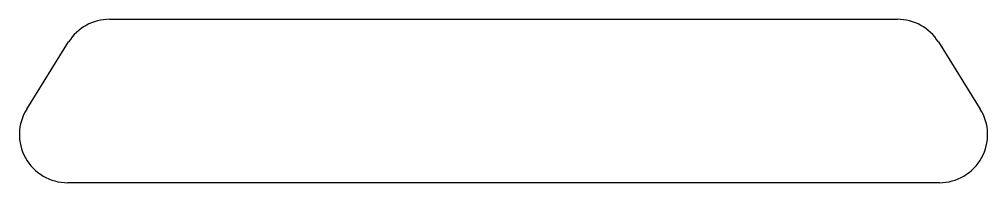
# Model space of a CAD drawing. Header units: millimetres. Extents: x 184.15 to 189.17, y -158.63 to -157.78.
import ezdxf

# ---------------------------------------------------------------- set-up
doc = ezdxf.new("R2010")
doc.units = ezdxf.units.MM

msp = doc.modelspace()

# ---------------------------------------------------------------- linework, layer by layer
for p, q in [((184.6177, -157.7781), (188.7011, -157.7781)), ((184.1882, -158.2437), (184.4057, -157.8956)), ((188.9131, -157.8956), (189.1306, -158.2437)), ((188.9186, -158.6262), (184.4002, -158.6262))]:
    msp.add_line(p, q)
for centre, start, end in [((184.6177, -158.0281), 90, 148), ((188.7011, -158.0281), 32, 90), ((184.4002, -158.3762), 148, 270), ((188.9186, -158.3762), 270, 32)]:
    msp.add_arc(centre, 0.25, start, end)

doc.saveas('drawing.dxf')
